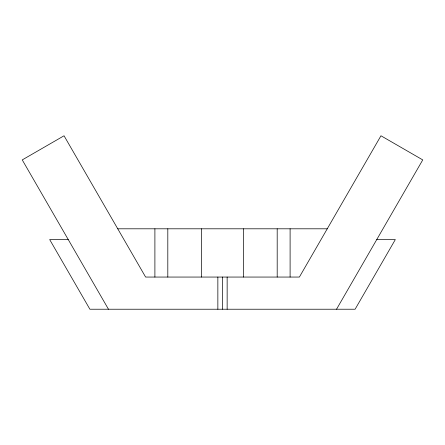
<?xml version="1.0" encoding="UTF-8"?>
<svg xmlns="http://www.w3.org/2000/svg" width="445" height="445" viewBox="0 0 445 445"><rect width="100%" height="100%" fill="white"/><g stroke="black" fill="none" stroke-linecap="round" stroke-linejoin="round"><path stroke-width="0.67" d="M336.537 309.225L422.75 159.9L380.959 135.775L299.39 277.057L145.61 277.057L64.041 135.775L22.25 159.9L108.463 309.225M117.747 228.802L327.253 228.802M68.252 239.577L49.679 239.577L89.89 309.225L355.11 309.225L395.321 239.577L376.748 239.577M290.101 228.802L290.101 277.057M277.19 228.802L277.19 277.057M243.393 228.802L243.393 277.057M227.145 277.057L227.145 309.225M222.5 277.057L222.5 309.225M217.855 277.057L217.855 309.225M201.607 228.802L201.607 277.057M167.81 228.802L167.81 277.057M154.899 228.802L154.899 277.057"/></g></svg>
